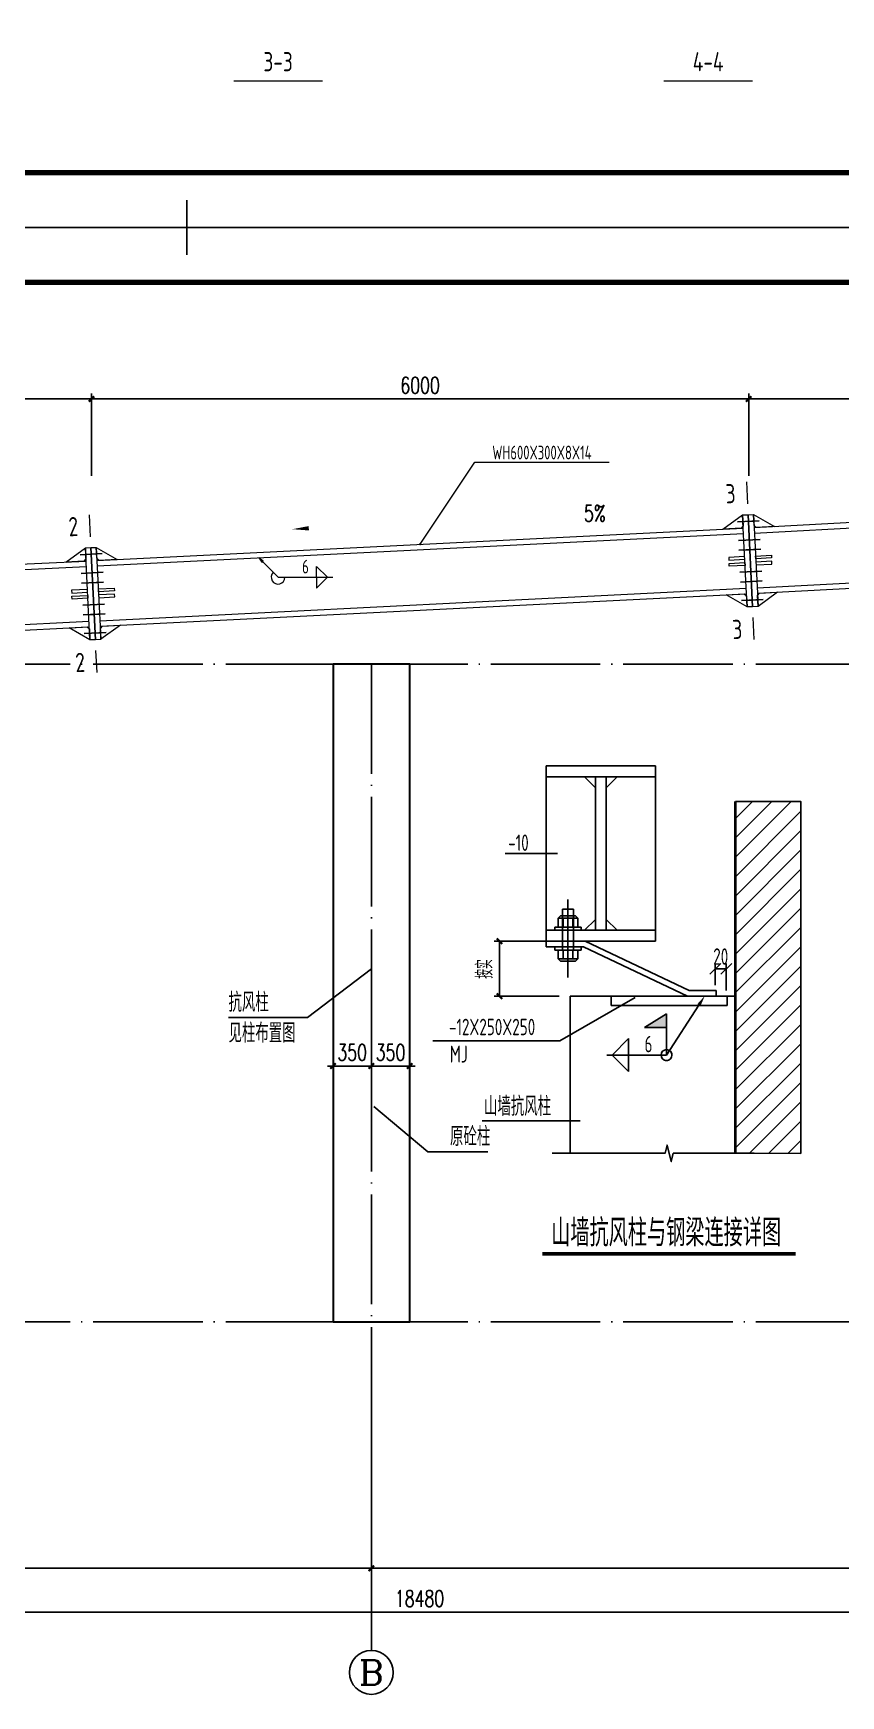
# Model space of a CAD drawing. Extents: x 712773 to 1022356, y -298958 to 209542.
# Drawn here: x 909653 to 917026, y -270354 to -255185 of the extents above; entities that cross this region are included whole.
import ezdxf
from ezdxf.enums import TextEntityAlignment as Align

# ---------------------------------------------------------------- set-up
doc = ezdxf.new("R2010")
doc.units = 0
doc.header["$LTSCALE"] = 500
doc.header["$MEASUREMENT"] = 0
for name, pattern in [('4', [8.75, 5, -1.25, 1.25, -1.25]), ('DOTE', [2.42, 2, -0.2, 0.02, -0.2]), ('X2', [10, 8, -2])]:
    doc.linetypes.add(name, pattern=pattern)
doc.layers.get('0').update_dxf_attribs({"linetype": 'CONTINUOUS'})
doc.layers.get('DEFPOINTS').update_dxf_attribs({"linetype": 'CONTINUOUS'})
for name, color, linetype, lineweight in [('0S-柱-线', 50, 'CONTINUOUS', 30), ('10', 7, 'CONTINUOUS', 18), ('114', 2, 'CONTINUOUS', 18), ('14', 2, 'CONTINUOUS', 20), ('字符串标注', 9, 'CONTINUOUS', 18), ('柱子', 3, 'CONTINUOUS', 20), ('焊缝标注', 9, 'CONTINUOUS', 18)]:
    doc.layers.add(name, color=color, linetype=linetype, lineweight=lineweight)
for name, color, linetype in [('AXIS', 3, 'CONTINUOUS'), ('AXIS_TEXT', 7, 'CONTINUOUS'), ('DIM', 3, 'CONTINUOUS'), ('DIM_LEAD', 3, 'CONTINUOUS'), ('DIM_SYMB', 3, 'CONTINUOUS'), ('DOTE', 1, 'DOTE'), ('LS', 2, 'CONTINUOUS'), ('LSTC', 2, 'CONTINUOUS'), ('lsx', 2, 'X2'), ('PUB_DIM', 3, 'CONTINUOUS'), ('PUB_TEXT', 7, 'CONTINUOUS'), ('S', 3, '4'), ('T-TK', 157, 'CONTINUOUS'), ('TEXT', 3, 'CONTINUOUS'), ('WELD', 7, 'CONTINUOUS'), ('xiangtu', 7, 'CONTINUOUS'), ('yx', 253, 'CONTINUOUS'), ('剖面名称', 7, 'CONTINUOUS'), ('基础编号', 4, 'CONTINUOUS'), ('水平钢筋', 7, 'CONTINUOUS'), ('照明平面标注层', 111, 'CONTINUOUS')]:
    doc.layers.add(name, color=color, linetype=linetype)
doc.styles.add('_TCH_AXIS', font='COMPLEX', dxfattribs={"bigfont": 'GBCBIG'})
doc.styles.add('_TCH_DIM', font='SIMPLEX', dxfattribs={"bigfont": 'GBCBIG'})
doc.styles.add('_TCH_DIM_T3', font='SIMPLEX', dxfattribs={"width": 0.705882, "bigfont": 'GBCBIG'})
doc.styles.add('COMPLEX', font='COMPLEX')
doc.styles.add('FromPkpm', font='Pkpmeng', dxfattribs={"width": 0.7, "bigfont": 'Pkpmchn'})
doc.styles.add('TSSD_Label', font='Tssdeng.shx', dxfattribs={"width": 0.7, "bigfont": 'hztxt.shx'})
doc.styles.add('TSSD_Rein', font='tssdeng.shx', dxfattribs={"width": 0.7, "bigfont": 'hztxt.shx'})
doc.dimstyles.new('_TCH_ARCH&&50', dxfattribs={"dimtxt": 148.75, "dimasz": 50, "dimexe": 50, "dimexo": 100, "dimgap": 50, "dimtad": 1, "dimdec": 0, "dimzin": 0, "dimdsep": 46, "dimtxsty": '_TCH_DIM_T3', "dimblk": 'ARCHTICK', "dimcen": 0.09, "dimclrt": 7, "dimazin": 2, "dimtfac": 1, "dimtdec": 0, "dimtix": 1, "dimtmove": 2, "dimatfit": 3, "dimfxl": 0, "dimtolj": 1, "dimtzin": 0, "dimarcsym": 0})

# ---------------------------------------------------------------- blocks, each defined once
blk = doc.blocks.new('srgheberggb')
at = {"layer": 'T-TK'}
for p, q in [((59500, -42100), (118900, -42100)), ((89200, -42100), (89200, -42600)), ((89200, -83600), (89200, -84100)), ((59500, -84100), (118900, -84100))]:
    blk.add_line(p, q, dxfattribs=at)
at = {"layer": 'T-TK', "const_width": 100}
blk.add_lwpolyline([(62000, -83100), (117900, -83100), (117900, -43100), (62000, -43100)], close=True, dxfattribs=at)
blk = doc.blocks.new('_ArchTick')
at = {"color": 0, "linetype": 'ByBlock', "const_width": 0.4}
blk.add_lwpolyline([(-0.5, -0.5), (0.5, 0.5)], dxfattribs=at)
blk = doc.blocks.new('*D657')
at = {"layer": 'AXIS', "color": 0, "lineweight": -2, "transparency": 16777216}
for p, q in [((903940, -268041), (903940, -269641)), ((922420, -268041), (922420, -269641)), ((903940, -269591), (922420, -269591))]:
    blk.add_line(p, q, dxfattribs=at)
at = {"layer": 'DEFPOINTS', "color": 0, "transparency": 16777216}
for p in [(903940, -267941), (922420, -267941), (922420, -269591)]:
    blk.add_point(p, dxfattribs=at)
at = {"layer": 'AXIS', "color": 0, "lineweight": -2, "transparency": 16777216, "xscale": 50, "yscale": 50, "zscale": 50, "rotation": 180}
blk.add_blockref('_ArchTick', (903940, -269591), dxfattribs=at)
at = {"layer": 'AXIS', "color": 0, "lineweight": -2, "transparency": 16777216, "xscale": 50, "yscale": 50, "zscale": 50}
blk.add_blockref('_ArchTick', (922420, -269591), dxfattribs=at)
at = {"layer": 'AXIS', "color": 7, "transparency": 16777216, "insert": (913180, -269467), "char_height": 148.8, "attachment_point": 5, "style": '_TCH_DIM_T3'}
blk.add_mtext('\\A1;18480', dxfattribs=at)
blk = doc.blocks.new('*D658')
at = {"layer": 'AXIS', "color": 0, "lineweight": -2, "transparency": 16777216}
for p, q in [((903940, -268041), (903940, -269241)), ((912740, -268041), (912740, -269241)), ((903940, -269191), (912740, -269191))]:
    blk.add_line(p, q, dxfattribs=at)
at = {"layer": 'DEFPOINTS', "color": 0, "transparency": 16777216}
for p in [(903940, -267941), (912740, -267941), (912740, -269191)]:
    blk.add_point(p, dxfattribs=at)
at = {"layer": 'AXIS', "color": 0, "lineweight": -2, "transparency": 16777216, "xscale": 50, "yscale": 50, "zscale": 50, "rotation": 180}
blk.add_blockref('_ArchTick', (903940, -269191), dxfattribs=at)
at = {"layer": 'AXIS', "color": 0, "lineweight": -2, "transparency": 16777216, "xscale": 50, "yscale": 50, "zscale": 50}
blk.add_blockref('_ArchTick', (912740, -269191), dxfattribs=at)
at = {"layer": 'AXIS', "color": 7, "transparency": 16777216, "insert": (908340, -269067), "char_height": 148.8, "attachment_point": 5, "style": '_TCH_DIM_T3'}
blk.add_mtext('\\A1;8800', dxfattribs=at)
blk = doc.blocks.new('*D659')
at = {"layer": 'AXIS', "color": 0, "lineweight": -2, "transparency": 16777216}
for p, q in [((912740, -268041), (912740, -269241)), ((922420, -268041), (922420, -269241)), ((912740, -269191), (922420, -269191))]:
    blk.add_line(p, q, dxfattribs=at)
at = {"layer": 'DEFPOINTS', "color": 0, "transparency": 16777216}
for p in [(912740, -267941), (922420, -267941), (922420, -269191)]:
    blk.add_point(p, dxfattribs=at)
at = {"layer": 'AXIS', "color": 0, "lineweight": -2, "transparency": 16777216, "xscale": 50, "yscale": 50, "zscale": 50, "rotation": 180}
blk.add_blockref('_ArchTick', (912740, -269191), dxfattribs=at)
at = {"layer": 'AXIS', "color": 0, "lineweight": -2, "transparency": 16777216, "xscale": 50, "yscale": 50, "zscale": 50}
blk.add_blockref('_ArchTick', (922420, -269191), dxfattribs=at)
at = {"layer": 'AXIS', "color": 7, "transparency": 16777216, "insert": (917580, -269067), "char_height": 148.8, "attachment_point": 5, "style": '_TCH_DIM_T3'}
blk.add_mtext('\\A1;9680', dxfattribs=at)
blk = doc.blocks.new('*D662')
at = {"layer": 'DEFPOINTS', "color": 0, "transparency": 16777216}
for p in [(922055, -258522), (916185, -259322), (922055, -259322)]:
    blk.add_point(p, dxfattribs=at)
at = {"layer": 'PUB_DIM', "color": 0, "lineweight": -2, "transparency": 16777216}
for p, q in [((916185, -259222), (916185, -258472)), ((922055, -259222), (922055, -258472)), ((916185, -258522), (922055, -258522))]:
    blk.add_line(p, q, dxfattribs=at)
at = {"layer": 'PUB_DIM', "color": 0, "lineweight": -2, "transparency": 16777216, "xscale": 50, "yscale": 50, "zscale": 50, "rotation": 180}
blk.add_blockref('_ArchTick', (916185, -258522), dxfattribs=at)
at = {"layer": 'PUB_DIM', "color": 0, "lineweight": -2, "transparency": 16777216, "xscale": 50, "yscale": 50, "zscale": 50}
blk.add_blockref('_ArchTick', (922055, -258522), dxfattribs=at)
at = {"layer": 'PUB_DIM', "color": 7, "transparency": 16777216, "insert": (919120, -258397), "char_height": 148.8, "attachment_point": 5, "style": '_TCH_DIM_T3'}
blk.add_mtext('\\A1;5870', dxfattribs=at)
blk = doc.blocks.new('*D663')
at = {"layer": 'DEFPOINTS', "color": 0, "transparency": 16777216}
for p in [(916185, -258522), (910185, -259322), (916185, -259322)]:
    blk.add_point(p, dxfattribs=at)
at = {"layer": 'PUB_DIM', "color": 0, "lineweight": -2, "transparency": 16777216}
for p, q in [((910185, -259222), (910185, -258472)), ((916185, -259222), (916185, -258472)), ((910185, -258522), (916185, -258522))]:
    blk.add_line(p, q, dxfattribs=at)
at = {"layer": 'PUB_DIM', "color": 0, "lineweight": -2, "transparency": 16777216, "xscale": 50, "yscale": 50, "zscale": 50, "rotation": 180}
blk.add_blockref('_ArchTick', (910185, -258522), dxfattribs=at)
at = {"layer": 'PUB_DIM', "color": 0, "lineweight": -2, "transparency": 16777216, "xscale": 50, "yscale": 50, "zscale": 50}
blk.add_blockref('_ArchTick', (916185, -258522), dxfattribs=at)
at = {"layer": 'PUB_DIM', "color": 7, "transparency": 16777216, "insert": (913185, -258397), "char_height": 148.8, "attachment_point": 5, "style": '_TCH_DIM_T3'}
blk.add_mtext('\\A1;6000', dxfattribs=at)
blk = doc.blocks.new('*D664')
at = {"layer": 'DEFPOINTS', "color": 0, "transparency": 16777216}
for p in [(910185, -258522), (904185, -259322), (910185, -259322)]:
    blk.add_point(p, dxfattribs=at)
at = {"layer": 'PUB_DIM', "color": 0, "lineweight": -2, "transparency": 16777216}
for p, q in [((904185, -259222), (904185, -258472)), ((910185, -259222), (910185, -258472)), ((904185, -258522), (910185, -258522))]:
    blk.add_line(p, q, dxfattribs=at)
at = {"layer": 'PUB_DIM', "color": 0, "lineweight": -2, "transparency": 16777216, "xscale": 50, "yscale": 50, "zscale": 50, "rotation": 180}
blk.add_blockref('_ArchTick', (904185, -258522), dxfattribs=at)
at = {"layer": 'PUB_DIM', "color": 0, "lineweight": -2, "transparency": 16777216, "xscale": 50, "yscale": 50, "zscale": 50}
blk.add_blockref('_ArchTick', (910185, -258522), dxfattribs=at)
at = {"layer": 'PUB_DIM', "color": 7, "transparency": 16777216, "insert": (907185, -258397), "char_height": 148.8, "attachment_point": 5, "style": '_TCH_DIM_T3'}
blk.add_mtext('\\A1;6000', dxfattribs=at)
blk = doc.blocks.new('*D671')
at = {"layer": 'DEFPOINTS', "color": 0, "linetype": 'ByBlock', "transparency": 16777216}
for p in [(913910, -263470), (914555, -263470), (914555, -263970)]:
    blk.add_point(p, dxfattribs=at)
at = {"layer": 'PUB_DIM', "color": 0, "linetype": 'ByBlock', "lineweight": -2, "transparency": 16777216}
for p, q in [((914455, -263470), (913860, -263470)), ((913910, -263970), (913910, -263470)), ((914455, -263970), (913860, -263970))]:
    blk.add_line(p, q, dxfattribs=at)
at = {"layer": 'PUB_DIM', "color": 0, "linetype": 'ByBlock', "lineweight": -2, "transparency": 16777216, "xscale": 50, "yscale": 50, "zscale": 50}
for p, rotation in [((913910, -263470), 90), ((913910, -263970), 270)]:
    blk.add_blockref('_ArchTick', p, dxfattribs=dict(at, rotation=rotation))
at = {"layer": 'PUB_DIM', "color": 7, "linetype": 'ByBlock', "transparency": 16777216, "insert": (913773, -263723), "char_height": 148.8, "attachment_point": 5, "rotation": 90, "style": '_TCH_DIM_T3'}
blk.add_mtext('\\A1;按实', dxfattribs=at)
blk = doc.blocks.new('*D705')
at = {"layer": 'DEFPOINTS', "color": 0, "transparency": 16777216}
for p in [(912390, -264209), (912740, -264209), (912740, -264608)]:
    blk.add_point(p, dxfattribs=at)
at = {"layer": 'PUB_DIM', "color": 0, "lineweight": -2, "transparency": 16777216}
for p, q in [((912390, -264309), (912390, -264658)), ((912740, -264309), (912740, -264658)), ((912390, -264608), (912340, -264608)), ((912390, -264608), (912740, -264608)), ((912740, -264608), (912790, -264608))]:
    blk.add_line(p, q, dxfattribs=at)
at = {"layer": 'PUB_DIM', "color": 0, "lineweight": -2, "transparency": 16777216, "xscale": 50, "yscale": 50, "zscale": 50}
blk.add_blockref('_ArchTick', (912390, -264608), dxfattribs=at)
at = {"layer": 'PUB_DIM', "color": 0, "lineweight": -2, "transparency": 16777216, "xscale": 50, "yscale": 50, "zscale": 50, "rotation": 180}
blk.add_blockref('_ArchTick', (912740, -264608), dxfattribs=at)
at = {"layer": 'PUB_DIM', "color": 7, "transparency": 16777216, "insert": (912565, -264484), "char_height": 148.8, "attachment_point": 5, "style": '_TCH_DIM_T3'}
blk.add_mtext('\\A1;350', dxfattribs=at)
blk = doc.blocks.new('*D706')
at = {"layer": 'DEFPOINTS', "color": 0, "transparency": 16777216}
for p in [(912740, -264209), (913090, -264209), (913090, -264608)]:
    blk.add_point(p, dxfattribs=at)
at = {"layer": 'PUB_DIM', "color": 0, "lineweight": -2, "transparency": 16777216}
for p, q in [((912740, -264309), (912740, -264658)), ((913090, -264309), (913090, -264658)), ((912740, -264608), (912690, -264608)), ((912740, -264608), (913090, -264608)), ((913090, -264608), (913140, -264608))]:
    blk.add_line(p, q, dxfattribs=at)
at = {"layer": 'PUB_DIM', "color": 0, "lineweight": -2, "transparency": 16777216, "xscale": 50, "yscale": 50, "zscale": 50}
blk.add_blockref('_ArchTick', (912740, -264608), dxfattribs=at)
at = {"layer": 'PUB_DIM', "color": 0, "lineweight": -2, "transparency": 16777216, "xscale": 50, "yscale": 50, "zscale": 50, "rotation": 180}
blk.add_blockref('_ArchTick', (913090, -264608), dxfattribs=at)
at = {"layer": 'PUB_DIM', "color": 7, "transparency": 16777216, "insert": (912915, -264484), "char_height": 148.8, "attachment_point": 5, "style": '_TCH_DIM_T3'}
blk.add_mtext('\\A1;350', dxfattribs=at)
blk = doc.blocks.new('_AXISO')
blk.add_circle((0, 0), 0.5)
at = {"layer": 'AXIS_TEXT', "style": 'COMPLEX', "width": 1.302083}
blk.add_attdef('A', text='', height=0.56, dxfattribs=at).set_placement((-0.25, -0.28), (0.25, -0.28), align=Align.FIT)

msp = doc.modelspace()

# ---------------------------------------------------------------- hatches: boundary and pattern name
at = {"linetype": 'ByBlock'}
h = msp.add_hatch(color=0, dxfattribs=at)
h.paths.add_polyline_path([(915234.7, -264258.2), (915434.7, -264133.2), (915434.7, -264258.2)])
edge = h.paths.add_edge_path()
edge.add_line((915434.7, -264508.2), (915434.7, -264133.2))
at = {"layer": '字符串标注'}
h = msp.add_hatch(color=256, dxfattribs=at)
edge = h.paths.add_edge_path()
edge.add_arc((913184.8, -259848), 5, 0, 360)
at = {"layer": '水平钢筋', "linetype": 'ByBlock'}
h = msp.add_hatch(dxfattribs=at)
h.set_pattern_fill('ANSI31', color=256, scale=1000, style=0)
h.set_pattern_definition([(45, (784341.15, 615145.48), (-88.388348, 88.388348), [])])
h.paths.add_polyline_path([(916661.3, -262195), (916063.6, -262195), (916062.5, -265404.5), (916660.2, -265404.5)])
at = {"layer": '焊缝标注', "transparency": 33554687}
msp.add_hatch(color=256, dxfattribs=at).paths.add_polyline_path([(911712.3, -259971.7), (911742.2, -260012.5), (911752.9, -260001.9)])

# ---------------------------------------------------------------- linework, layer by layer
at = {"linetype": 'ByBlock'}
for p, q in [((914929.4, -264055), (914929.4, -263969.8)), ((915987.7, -264055), (915987.7, -263969.8)), ((914647.8, -265108.3), (913752.4, -265108.3))]:
    msp.add_line(p, q, dxfattribs=at)
at = {"color": 0, "linetype": 'ByBlock'}
for p, q in [((915234.7, -264258.2), (915434.7, -264133.2)), ((915434.7, -264508.2), (915434.7, -264133.2)), ((915088.9, -264358.2), (914938.9, -264508.2)), ((915088.9, -264508.2), (915088.9, -264358.2)), ((915434.7, -264258.2), (915234.7, -264258.2)), ((915088.9, -264658.2), (914938.9, -264508.2)), ((915088.9, -264508.2), (915088.9, -264658.2))]:
    msp.add_line(p, q, dxfattribs=at)
msp.add_lwpolyline([(916063.6, -262194.3), (916661.3, -262195.6), (916660.2, -265405.1), (916062.5, -265403.8)], close=True)
msp.add_circle((915434.7, -264508.2), 50, dxfattribs=at)
at = {"layer": '0S-柱-线'}
msp.add_lwpolyline([(912390.1, -266941.3), (913090.1, -266941.3), (913090.1, -260941.3), (912390.1, -260941.3)], close=True, dxfattribs=at)
at = {"layer": '10', "ltscale": 100}
for p, q in [((911483.6, -255619.6), (912293.6, -255619.6)), ((915409.8, -255619.6), (916219.8, -255619.6)), ((916163.8, -259278.3), (916173.8, -259478.1)), ((910163.8, -259578.6), (910173.8, -259778.4)), ((916235.8, -260716.5), (916225.8, -260516.8)), ((910235.9, -261017.8), (910225.9, -260818.1))]:
    msp.add_line(p, q, dxfattribs=at)
at = {"layer": '114', "color": 2, "lineweight": 25, "ltscale": 100}
for p, q in [((916082, -259642.9), (916281.7, -259632.9)), ((916090.5, -259812.7), (916290.2, -259802.7)), ((910082, -259943.2), (910281.7, -259933.2)), ((916095, -259902.5), (916294.7, -259892.5)), ((910090.5, -260113), (910290.2, -260103)), ((916104.9, -260102.3), (916304.7, -260092.3)), ((910095, -260202.9), (910294.7, -260192.9)), ((916109.4, -260192.2), (916309.2, -260182.2)), ((910104.9, -260402.6), (910304.7, -260392.6)), ((916117.9, -260362), (916317.7, -260352)), ((910109.4, -260492.5), (910309.2, -260482.5)), ((910117.9, -260662.3), (910317.7, -260652.3))]:
    msp.add_line(p, q, dxfattribs=at)
at = {"layer": '114', "color": 1, "ltscale": 100}
for p, q in [((916131.9, -259640.4), (916231.8, -259635.4)), ((916140.4, -259810.2), (916240.3, -259805.2)), ((910131.9, -259940.7), (910231.8, -259935.7)), ((916144.9, -259900), (916244.8, -259895)), ((910140.4, -260110.5), (910240.3, -260105.5)), ((916154.9, -260099.8), (916254.8, -260094.8)), ((910144.9, -260200.4), (910244.8, -260195.4)), ((916159.4, -260189.7), (916259.3, -260184.7)), ((910154.9, -260400.1), (910254.8, -260395.1)), ((916167.9, -260359.5), (916267.8, -260354.5)), ((910159.4, -260490), (910259.3, -260485)), ((910167.9, -260659.8), (910267.8, -260654.8))]:
    msp.add_line(p, q, dxfattribs=at)
at = {"layer": '14', "color": 2, "ltscale": 100}
for p, q in [((915950.1, -259709.5), (916128.9, -259580.4)), ((916133.9, -259680.3), (916114.9, -259701.3)), ((916128.9, -259580.4), (916133.9, -259680.3)), ((916233.8, -259675.3), (916228.8, -259575.4)), ((916228.8, -259575.4), (916419.5, -259686)), ((916254.7, -259694.3), (916233.8, -259675.3)), ((916419.5, -259686), (916254.7, -259694.3)), ((916114.9, -259701.3), (915950.1, -259709.5)), ((909950.1, -260009.9), (910128.9, -259880.8)), ((910133.9, -259980.6), (910114.9, -260001.6)), ((910128.9, -259880.8), (910133.9, -259980.6)), ((910233.8, -259975.6), (910228.8, -259875.8)), ((910228.8, -259875.8), (910419.5, -259986.4)), ((910254.7, -259994.6), (910233.8, -259975.6)), ((910419.5, -259986.4), (910254.7, -259994.6)), ((916147.9, -259960), (916003.1, -259967.2)), ((916003.1, -259967.2), (916004.3, -259992.2)), ((916004.3, -259992.2), (916149.1, -259984.9)), ((916149.1, -259984.9), (916147.9, -259960)), ((916247.8, -259955), (916392.6, -259947.7)), ((916249, -259979.9), (916247.8, -259955)), ((916393.8, -259972.7), (916249, -259979.9)), ((916392.6, -259947.7), (916393.8, -259972.7)), ((910114.9, -260001.6), (909950.1, -260009.9)), ((916005.8, -260022.1), (916150.6, -260014.9)), ((916007.1, -260047.1), (916005.8, -260022.1)), ((916151.9, -260039.9), (916007.1, -260047.1)), ((916150.6, -260014.9), (916151.9, -260039.9)), ((916395.3, -260002.6), (916250.5, -260009.9)), ((916250.5, -260009.9), (916251.8, -260034.9)), ((916251.8, -260034.9), (916396.6, -260027.6)), ((916396.6, -260027.6), (916395.3, -260002.6)), ((910147.9, -260260.3), (910003.1, -260267.5)), ((910003.1, -260267.5), (910004.3, -260292.5)), ((910004.3, -260292.5), (910149.1, -260285.3)), ((910149.1, -260285.3), (910147.9, -260260.3)), ((910247.8, -260255.3), (910392.6, -260248)), ((910249, -260280.3), (910247.8, -260255.3)), ((910393.8, -260273), (910249, -260280.3)), ((910392.6, -260248), (910393.8, -260273)), ((915980.1, -260308.8), (916144.9, -260300.5)), ((916144.9, -260300.5), (916165.9, -260319.5)), ((916265.8, -260314.5), (916284.7, -260293.5)), ((916449.5, -260285.3), (916270.8, -260414.4)), ((916284.7, -260293.5), (916449.5, -260285.3)), ((910005.8, -260322.5), (910150.6, -260315.2)), ((910007.1, -260347.4), (910005.8, -260322.5)), ((910151.9, -260340.2), (910007.1, -260347.4)), ((910150.6, -260315.2), (910151.9, -260340.2)), ((910395.3, -260303), (910250.5, -260310.2)), ((910250.5, -260310.2), (910251.8, -260335.2)), ((910251.8, -260335.2), (910396.6, -260327.9)), ((910396.6, -260327.9), (910395.3, -260303)), ((916170.9, -260419.4), (915980.1, -260308.8)), ((916165.9, -260319.5), (916170.9, -260419.4)), ((916270.8, -260414.4), (916265.8, -260314.5)), ((909980.1, -260609.1), (910144.9, -260600.9)), ((910144.9, -260600.9), (910165.9, -260619.8)), ((910265.8, -260614.8), (910284.7, -260593.9)), ((910449.5, -260585.6), (910270.8, -260714.7)), ((910284.7, -260593.9), (910449.5, -260585.6)), ((910170.9, -260719.7), (909980.1, -260609.1)), ((910165.9, -260619.8), (910170.9, -260719.7)), ((910270.8, -260714.7), (910265.8, -260614.8))]:
    msp.add_line(p, q, dxfattribs=at)
at = {"layer": '14', "ltscale": 100}
for p, q in [((916128.9, -259580.4), (916178.8, -259577.9)), ((916170.9, -260419.4), (916128.9, -259580.4)), ((916178.8, -259577.9), (916228.8, -259575.4)), ((916178.8, -259577.9), (916220.8, -260416.9)), ((916220.8, -260416.9), (916178.8, -259577.9)), ((916228.8, -259575.4), (916270.8, -260414.4)), ((910128.9, -259880.8), (910178.8, -259878.3)), ((910170.9, -260720.7), (910128.9, -259880.8)), ((910178.8, -259878.3), (910228.8, -259875.8)), ((910178.8, -259878.3), (910220.9, -260718.2)), ((910220.9, -260718.2), (910178.8, -259878.3)), ((910228.8, -259875.8), (910270.8, -260715.7)), ((916220.8, -260416.9), (916170.9, -260419.4)), ((916270.8, -260414.4), (916220.8, -260416.9)), ((910220.9, -260718.2), (910170.9, -260720.7)), ((910270.8, -260715.7), (910220.9, -260718.2))]:
    msp.add_line(p, q, dxfattribs=at)
at = {"layer": 'AXIS'}
msp.add_line((912740.1, -267941.3), (912740.1, -269941.3), dxfattribs=at)
at = {"layer": 'DIM', "linetype": 'ByBlock'}
for p, q in [((915829.8, -263771.5), (915929.8, -263671.5)), ((915879.8, -263869.3), (915879.8, -263671.5)), ((915879.8, -263721.5), (915979.8, -263721.5)), ((915929.8, -263771.5), (916029.8, -263671.5)), ((915979.8, -263919.3), (915979.8, -263671.5))]:
    msp.add_line(p, q, dxfattribs=at)
at = {"layer": 'DIM_LEAD'}
for p, q in [((912740.1, -263720.3), (912155.6, -264166.4)), ((912155.6, -264166.4), (911435.9, -264166.4)), ((912763.5, -264978.8), (913257.2, -265390.7)), ((913257.2, -265390.7), (913803.7, -265390.7))]:
    msp.add_line(p, q, dxfattribs=at)
at = {"layer": 'DIM_SYMB'}
msp.add_lwpolyline([(914629, -259568, 0, 0, 0), (912019.3, -259709.9, 0, 40, 0), (912169.1, -259701.7, 0, 0, 0)], format="xyseb", dxfattribs=at)
at = {"layer": 'DOTE'}
for p, q in [((902940.1, -260941.3), (923420.1, -260941.3)), ((912740.1, -260941.3), (912740.1, -267941.3)), ((902940.1, -266941.3), (923420.1, -266941.3))]:
    msp.add_line(p, q, dxfattribs=at)
at = {"layer": 'LS', "linetype": 'ByBlock'}
for p, q in [((914485.3, -263238.5), (914485.3, -263178.5)), ((914485.3, -263178.5), (914585.3, -263178.5)), ((914585.3, -263238.5), (914585.3, -263178.5)), ((914445.3, -263259.8), (914466.5, -263238.5)), ((914445.3, -263339.8), (914445.3, -263259.8)), ((914445.3, -263259.8), (914625.3, -263259.8)), ((914466.5, -263238.5), (914604.1, -263238.5)), ((914490.3, -263339.8), (914490.3, -263259.8)), ((914580.3, -263339.8), (914580.3, -263259.8)), ((914625.3, -263259.8), (914604.1, -263238.5)), ((914625.3, -263339.8), (914625.3, -263259.8)), ((914415.3, -263339.8), (914655.3, -263339.8)), ((914415.3, -263369.8), (914415.3, -263339.8)), ((914415.3, -263369.8), (914655.3, -263369.8)), ((914445.3, -263339.8), (914625.3, -263339.8)), ((914655.3, -263369.8), (914655.3, -263339.8)), ((914415.3, -263519.8), (914655.3, -263519.8)), ((914415.3, -263519.8), (914415.3, -263549.8)), ((914415.3, -263549.8), (914655.3, -263549.8)), ((914445.3, -263549.8), (914445.3, -263629.8)), ((914445.3, -263629.8), (914625.3, -263629.8)), ((914445.3, -263629.8), (914466.5, -263651)), ((914490.3, -263549.8), (914490.3, -263629.8)), ((914580.3, -263549.8), (914580.3, -263629.8)), ((914625.3, -263629.8), (914604.1, -263651)), ((914625.3, -263549.8), (914625.3, -263629.8)), ((914655.3, -263519.8), (914655.3, -263549.8)), ((914466.5, -263651), (914604.1, -263651)), ((915664.4, -263919.8), (915888.6, -263919.8))]:
    msp.add_line(p, q, dxfattribs=at)
at = {"layer": 'LSTC', "linetype": 'ByBlock'}
for p, q in [((914535.3, -263799.8), (914535.3, -263089.8)), ((915888.6, -263969.8), (915888.6, -263919.8))]:
    msp.add_line(p, q, dxfattribs=at)
at = {"layer": 'lsx', "linetype": 'ByBlock'}
for p, q in [((914485.3, -263549.8), (914485.3, -263238.5)), ((914585.3, -263549.8), (914585.3, -263238.5))]:
    msp.add_line(p, q, dxfattribs=at)
at = {"layer": 'PUB_TEXT', "const_width": 35}
msp.add_lwpolyline([(914301.6, -266322.4), (916612.4, -266322.4)], dxfattribs=at)
at = {"layer": 'S', "linetype": 'ByBlock'}
for p, q in [((914335.3, -261869.8), (915335.3, -261869.8)), ((914335.3, -261969.8), (914335.3, -261869.8)), ((915335.3, -261969.8), (914335.3, -261969.8)), ((914335.3, -263369.8), (914335.3, -261969.8)), ((914685.3, -261969.8), (914785.3, -262069.8)), ((914785.3, -263369.8), (914785.3, -261969.8)), ((914985.3, -261969.8), (914885.3, -262069.8)), ((914885.3, -261969.8), (914885.3, -263369.8)), ((915335.3, -261869.8), (915335.3, -261969.8)), ((915335.3, -263369.8), (915335.3, -261969.8)), ((914685.3, -263369.8), (914785.3, -263269.8)), ((914985.3, -263369.8), (914885.3, -263269.8)), ((914335.3, -263369.8), (915335.3, -263369.8)), ((914335.3, -263469.8), (914335.3, -263369.8)), ((915335.3, -263469.8), (914335.3, -263469.8)), ((914335.3, -263469.8), (914335.3, -263519.8)), ((914692.7, -263469.8), (915641.8, -263919.8)), ((915335.3, -263369.8), (915335.3, -263469.8)), ((914678, -263519.8), (914335.3, -263519.8)), ((914678, -263519.8), (915627.1, -263969.8)), ((915641.8, -263919.8), (915888.6, -263919.8)), ((914555.3, -263969.8), (916063.6, -263969.8)), ((914555.3, -265404.5), (914555.3, -263969.8)), ((914929.4, -264055), (915987.7, -264055)), ((914982.2, -263969.8), (915936.7, -263969.8))]:
    msp.add_line(p, q, dxfattribs=at)
at = {"layer": 'S', "linetype": 'ByBlock', "const_width": 25}
msp.add_lwpolyline([(916063.6, -265404.5), (916063.6, -262194.3)], dxfattribs=at)
at = {"layer": 'WELD'}
msp.add_line((915434.7, -264508.2), (914888.9, -264508.2), dxfattribs=at)
msp.add_lwpolyline([(915729.9, -264052.3), (915434.7, -264508.2)], dxfattribs=at)
msp.add_arc((915434.7, -264508.2), 50, 180, 57.07976, dxfattribs=at)
msp.add_solid([(915743.9, -264061.4), (915784.2, -263968.4), (915715.9, -264043.3)], dxfattribs=at)
at = {"layer": 'xiangtu', "linetype": 'ByBlock'}
msp.add_lwpolyline([(916234.4, -265404.5), (915496.9, -265404.5), (915478.2, -265479.5), (915440.7, -265329.5), (915421.9, -265404.5), (914390.4, -265404.5)], dxfattribs=at)
at = {"layer": 'yx', "linetype": 'ByBlock'}
msp.add_lwpolyline([(915148.1, -263981.7), (914460.2, -264377), (914460.2, -264377), (913302, -264377)], dxfattribs=at)
at = {"layer": '字符串标注', "ltscale": 100}
for p, q in [((913184.8, -259848), (913684.8, -259098)), ((913684.8, -259098), (914909.8, -259098))]:
    msp.add_line(p, q, dxfattribs=at)
msp.add_circle((913184.8, -259848), 5, dxfattribs=at)
at = {"layer": '柱子', "ltscale": 100}
for p, q in [((916234.8, -259695.3), (922200.1, -259374.9)), ((916237.3, -259745.2), (922150.1, -259427.5)), ((910234.8, -259995.6), (916134.9, -259700.3)), ((910237.3, -260045.6), (916137.4, -259750.2)), ((916262.3, -260244.6), (921885.1, -259941.4)), ((916264.8, -260294.5), (921885.1, -259991.4)), ((904040.1, -260291.4), (910134.9, -260000.6)), ((904090.1, -260338.9), (910137.4, -260050.6)), ((910262.3, -260544.9), (916162.4, -260249.6)), ((910264.8, -260594.9), (916164.9, -260299.5)), ((904355.1, -260841.3), (910162.4, -260549.9)), ((904355.1, -260891.4), (910164.9, -260599.9))]:
    msp.add_line(p, q, dxfattribs=at)
at = {"layer": '水平钢筋', "linetype": 'ByBlock'}
msp.add_line((914439.5, -262667.9), (913962.8, -262667.9), dxfattribs=at)
at = {"layer": '焊缝标注', "linetype": 'Continuous'}
for p, q in [((911752.9, -260001.9), (911712.3, -259971.7)), ((911712.3, -259971.7), (911742.2, -260012.5)), ((911742.2, -260012.5), (911752.9, -260001.9))]:
    msp.add_line(p, q, dxfattribs=at)
at = {"layer": '焊缝标注', "lineweight": 18, "ltscale": 100}
msp.add_line((911712.3, -259971.7), (911888.6, -260149), dxfattribs=at)
at = {"layer": '焊缝标注', "ltscale": 100}
for p, q in [((911888.6, -260149), (912388.6, -260149)), ((912238.6, -260149), (912238.6, -260049)), ((912238.6, -260049), (912338.6, -260149)), ((912238.6, -260149), (912238.6, -260249)), ((912238.6, -260249), (912338.6, -260149))]:
    msp.add_line(p, q, dxfattribs=at)
msp.add_arc((911888.6, -260149), 62.5, 134.84032, 0, dxfattribs=at)

# ---------------------------------------------------------------- block references
at = {"layer": 'AXIS'}
ref = msp.add_blockref('_AXISO', (912740.1, -270141.3), dxfattribs=dict(at, xscale=400, yscale=400, zscale=400))
ref.add_attrib('A', 'B', dxfattribs={"layer": 'AXIS_TEXT', "height": 226.3, "style": '_TCH_AXIS', "width": 1.544118}).set_placement((912626.9, -270254.4), (912853.2, -270254.4), align=Align.FIT)
at = {"layer": '照明平面标注层', "xscale": 0.5, "yscale": 0.5, "zscale": 0.5}
for p in [(866455.8, -214907.6), (866455.8, -235907.7)]:
    msp.add_blockref('srgheberggb', p, dxfattribs=at)

# ---------------------------------------------------------------- texts
at = {"linetype": 'ByBlock', "style": 'TSSD_Rein', "width": 0.7}
for s, p in [('-10', (914083.1, -262645.7)), ('-12X250X250', (913842.4, -264327))]:
    msp.add_text(s, height=150, dxfattribs=at).set_placement(p, align=Align.CENTER)
at = {"linetype": 'ByBlock', "insert": (915929.8, -263609), "char_height": 150, "attachment_point": 5, "style": 'TSSD_Rein'}
msp.add_mtext('20', dxfattribs=at)
at = {"layer": '10', "lineweight": 25, "style": 'FromPkpm', "width": 0.77}
for s, p in [('3-3', (911888.6, -255444.6)), ('4-4', (915814.8, -255444.6))]:
    msp.add_text(s, height=175, dxfattribs=at).set_placement(p, align=Align.MIDDLE_CENTER)
at = {"layer": '10', "style": 'FromPkpm', "width": 0.77}
for s, rotation, p in [('3', 2.8656, (916019, -259385.7)), ('2', 2.86548, (910019, -259686)), ('3', 2.8656, (916081, -260624.1)), ('2', 2.86548, (910081.1, -260925.5))]:
    msp.add_text(s, height=175, rotation=rotation, dxfattribs=at).set_placement(p, align=Align.MIDDLE_CENTER)
at = {"layer": 'PUB_TEXT'}
for s, height, style, width, p in [('5%', 148.75, '_TCH_DIM', 0.705882, (914681.5, -259639.5)), ('抗风柱', 175, 'TSSD_Rein', 0.7, (911435.9, -264113.9)), ('见柱布置图', 175, 'TSSD_Rein', 0.7, (911435.9, -264393.9)), ('原砼柱', 175, 'TSSD_Rein', 0.7, (913458.4, -265338.2))]:
    msp.add_text(s, height=height, dxfattribs=dict(at, style=style, width=width)).set_placement(p)
at = {"layer": 'TEXT', "style": 'TSSD_Label', "width": 0.7}
msp.add_text('6', height=150, dxfattribs=at).set_placement((915233.9, -264483.2))
at = {"layer": '剖面名称', "style": 'TSSD_Rein', "width": 0.7}
msp.add_text('山墙抗风柱与钢梁连接详图', height=250, dxfattribs=at).set_placement((914381.4, -266254.9))
at = {"layer": '基础编号', "color": 4, "linetype": 'ByBlock', "style": 'TSSD_Rein', "width": 0.7}
for s, height, p in [('MJ', 155, (913456.3, -264576.7)), ('山墙抗风柱', 175, (913768.6, -265063))]:
    msp.add_text(s, height=height, dxfattribs=at).set_placement(p)
at = {"layer": '字符串标注', "style": 'FromPkpm', "width": 0.7}
msp.add_text('WH600X300X8X14', height=125, dxfattribs=at).set_placement((914297.3, -259073), align=Align.CENTER)
at = {"layer": '焊缝标注', "style": 'FromPkpm', "width": 0.7}
msp.add_text('6', height=125, dxfattribs=at).set_placement((912138.6, -260114), align=Align.CENTER)

# ---------------------------------------------------------------- dimensions: what is measured, and where the dimension line sits
at = {"layer": 'AXIS'}
for p1, p2, distance, picture, middle in [((903940.1, -267941.3), (922420.1, -267941.3), -1650, '*D657', (913180.1, -269466.9)), ((903940.1, -267941.3), (912740.1, -267941.3), -1250, '*D658', (908340.1, -269066.9)), ((912740.1, -267941.3), (922420.1, -267941.3), -1250, '*D659', (917580.1, -269066.9))]:
    dim = msp.add_aligned_dim(p1=p1, p2=p2, distance=distance, dimstyle='_TCH_ARCH&&50', dxfattribs=at)
    dim.commit()
    dim.dimension.update_dxf_attribs({"geometry": picture, "text_midpoint": middle})
at = {"layer": 'PUB_DIM'}
for p1, p2, distance, picture, middle in [((904185.1, -259321.8), (910184.8, -259321.8), 800, '*D664', (907185, -258397.4)), ((910184.8, -259321.8), (916184.8, -259321.8), 800, '*D663', (913184.8, -258397.4)), ((916184.8, -259321.8), (922055.1, -259321.8), 800, '*D662', (919120, -258397.4)), ((912390.1, -264208.9), (912740.1, -264208.9), -399.2, '*D705', (912565.1, -264483.7)), ((912740.1, -264208.9), (913090.1, -264208.9), -399.2, '*D706', (912915.1, -264483.7))]:
    dim = msp.add_aligned_dim(p1=p1, p2=p2, distance=distance, dimstyle='_TCH_ARCH&&50', dxfattribs=at)
    dim.commit()
    dim.dimension.update_dxf_attribs({"geometry": picture, "text_midpoint": middle})
at = {"layer": 'PUB_DIM', "color": 1, "linetype": 'ByBlock'}
dim = msp.add_linear_dim(base=(913909.9, -263469.8), p1=(914555.3, -263969.8), p2=(914555.3, -263469.8), angle=90, text='按实', dimstyle='_TCH_ARCH&&50', dxfattribs=at)
dim.commit()
dim.dimension.update_dxf_attribs({"geometry": '*D671', "text_midpoint": (913773, -263722.6), "dimtype": 129})

doc.saveas('drawing.dxf')
